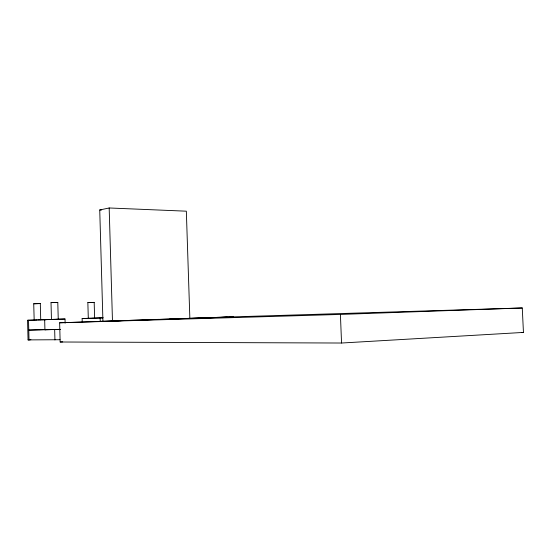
<?xml version="1.0" encoding="UTF-8"?>
<svg xmlns="http://www.w3.org/2000/svg" width="551" height="551" viewBox="0 0 551 551"><rect width="100%" height="100%" fill="white"/><g stroke="black" fill="none" stroke-linecap="round" stroke-linejoin="round"><path stroke-width="0.83" d="M60.045 339.726L28.046 339.898L27.55 320.289L34.176 320.055L33.721 303.766L40.306 303.56L40.726 319.855M40.306 303.56L33.721 303.766M53.819 319.366L51.457 319.449L51.016 302.63L57.793 302.416L58.241 319.222L55.582 319.305M102.934 321.295L99.738 209.972L109.174 207.975L186.334 211.185L189.854 318.34M90.612 318.251L88.298 318.333L87.857 302.589L94.18 302.389L94.627 318.12L82.133 318.533L82.23 321.977M94.18 302.389L87.857 302.589M28.046 339.898L30.897 339.691M36.738 319.973L45.671 319.683L44.665 319.67L44.927 329.78L45.423 329.746M227.129 317.052L59.639 322.79L60.155 341.999L341.551 343.025L523.45 332.418L522.265 307.975L216.577 317.383M34.307 320.069L36.38 319.993M65.128 323.203L65.018 319.001L57.903 319.249M60.155 341.999L62.704 341.875M100.227 321.137L100.13 317.893L103.009 317.782M44.225 329.588L28.769 330.097L60.617 329.402M39.293 329.608L45.278 329.374M59.845 329.346L44.927 329.78M59.639 322.79L340.408 314.428L522.265 307.975M34.176 320.055L37.227 319.966M41.394 319.849L54.694 319.332M94.724 318.134L100.833 317.913M54.384 319.332L65.018 319.001M91.432 318.223L102.982 317.81M39.204 329.629L45.099 329.45M34.727 320.069L27.55 320.289M38.088 319.938L40.56 319.855M51.856 319.449L44.665 319.67M88.394 318.34L82.133 318.533M169.832 318.953L176.41 318.753M182.236 318.574L233.583 317.004L93.691 321.57M152.269 319.559L158.757 319.36M113.547 320.896L121.254 320.661M521.728 332.432L523.45 332.418M99.738 209.972L101.46 210.041M51.016 302.63L57.793 302.416M340.408 314.428L341.551 343.025M109.174 207.975L112.473 321.006M54.666 329.629L54.935 339.96M28.521 320.248L29.017 339.953"/></g></svg>
